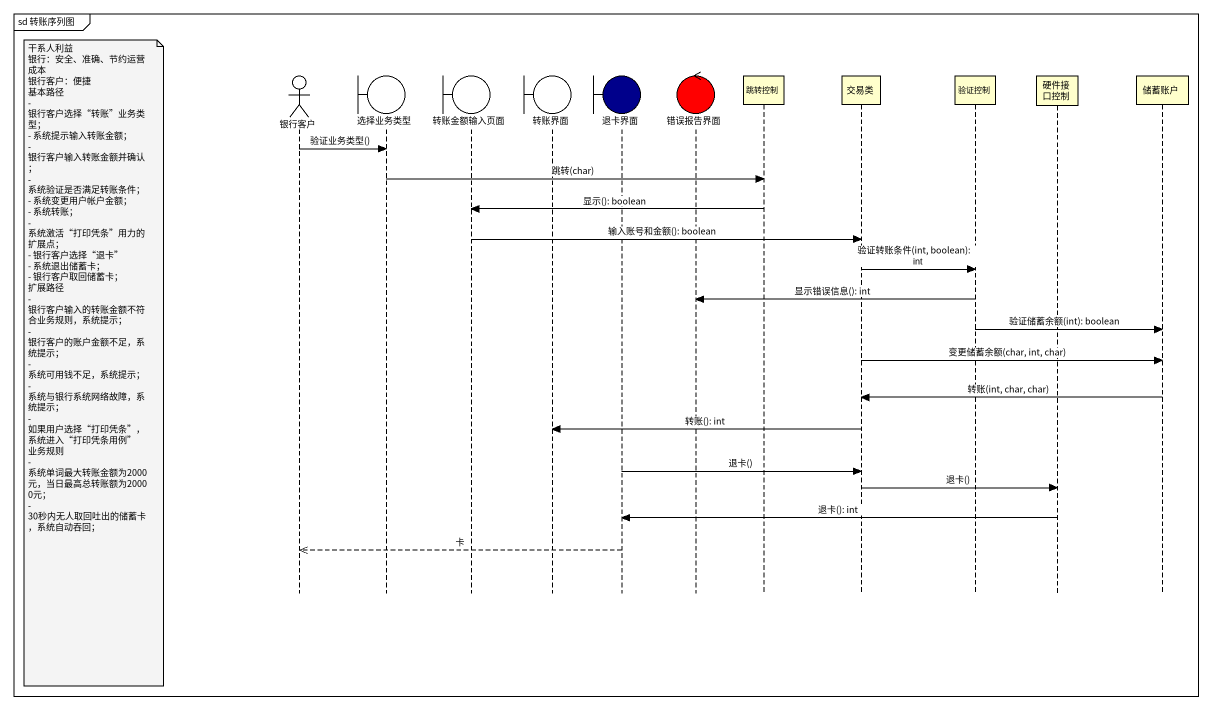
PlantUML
@startuml
mainframe sd 转账序列图
hide footbox
actor 银行客户
boundary 选择业务类型
boundary 转账金额输入页面
boundary 转账界面
boundary 退卡界面 #00008B
control 错误报告界面 #FF0000
participant 跳转控制
participant 交易类
participant 验证控制
participant 硬件接口控制
participant 储蓄账户

银行客户 -> 选择业务类型 : 验证业务类型()
选择业务类型 -> 跳转控制 : 跳转(char)
跳转控制 -> 转账金额输入页面 : 显示(): boolean
转账金额输入页面 -> 交易类 : 输入账号和金额(): boolean
交易类 -> 验证控制 : 验证转账条件(int, boolean): int
验证控制 -> 错误报告界面 : 显示错误信息(): int
验证控制 -> 储蓄账户 : 验证储蓄余额(int): boolean
交易类 -> 储蓄账户 : 变更储蓄余额(char, int, char)
note left of 银行客户
  干系人利益
  银行：安全、准确、节约运营成本
  银行客户：便捷
  基本路径
  - 银行客户选择“转账”业务类型；
  - 系统提示输入转账金额；
  - 银行客户输入转账金额并确认；
  - 系统验证是否满足转账条件；
  - 系统变更用户帐户金额；
  - 系统转账；
  - 系统激活“打印凭条”用力的扩展点；
  - 银行客户选择“退卡”
  - 系统退出储蓄卡；
  - 银行客户取回储蓄卡；
  扩展路径
  - 银行客户输入的转账金额不符合业务规则，系统提示；
  - 银行客户的账户金额不足，系统提示；
  - 系统可用钱不足，系统提示；
  - 系统与银行系统网络故障，系统提示；
  - 如果用户选择“打印凭条”，系统进入“打印凭条用例”
  业务规则
  - 系统单词最大转账金额为2000元，当日最高总转账额为20000元；
  - 30秒内无人取回吐出的储蓄卡，系统自动吞回；
end note
储蓄账户 -> 交易类 : 转账(int, char, char)
交易类 -> 转账界面 : 转账(): int
退卡界面 -> 交易类 : 退卡()
交易类 -> 硬件接口控制 : 退卡()
硬件接口控制 -> 退卡界面 : 退卡(): int
退卡界面 -->> 银行客户 : 卡
@enduml
